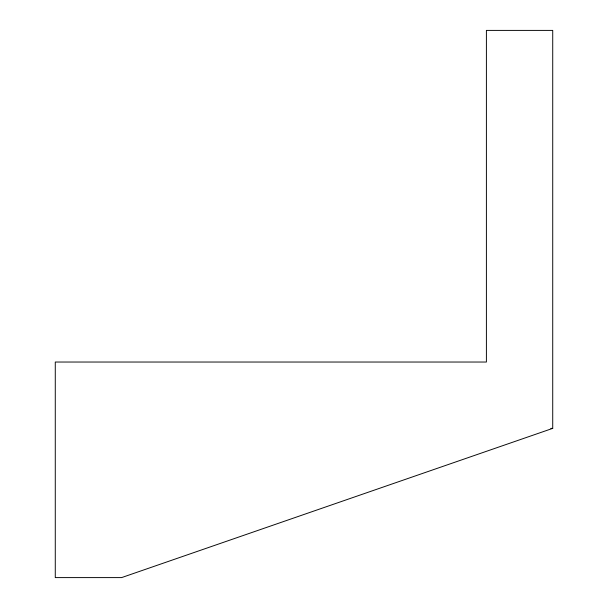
<?xml version="1.0" encoding="UTF-8"?>
<svg xmlns="http://www.w3.org/2000/svg" width="608" height="608" viewBox="0 0 608 608"><rect width="100%" height="100%" fill="white"/><g stroke="black" fill="none" stroke-linecap="round" stroke-linejoin="round"><path stroke-width="0.91" d="M552.725 428.366L121.6 577.6L55.275 577.6L55.275 362.034L486.4 362.034L486.4 30.4L552.725 30.4L552.725 428.366L550.825 428.366"/></g></svg>
